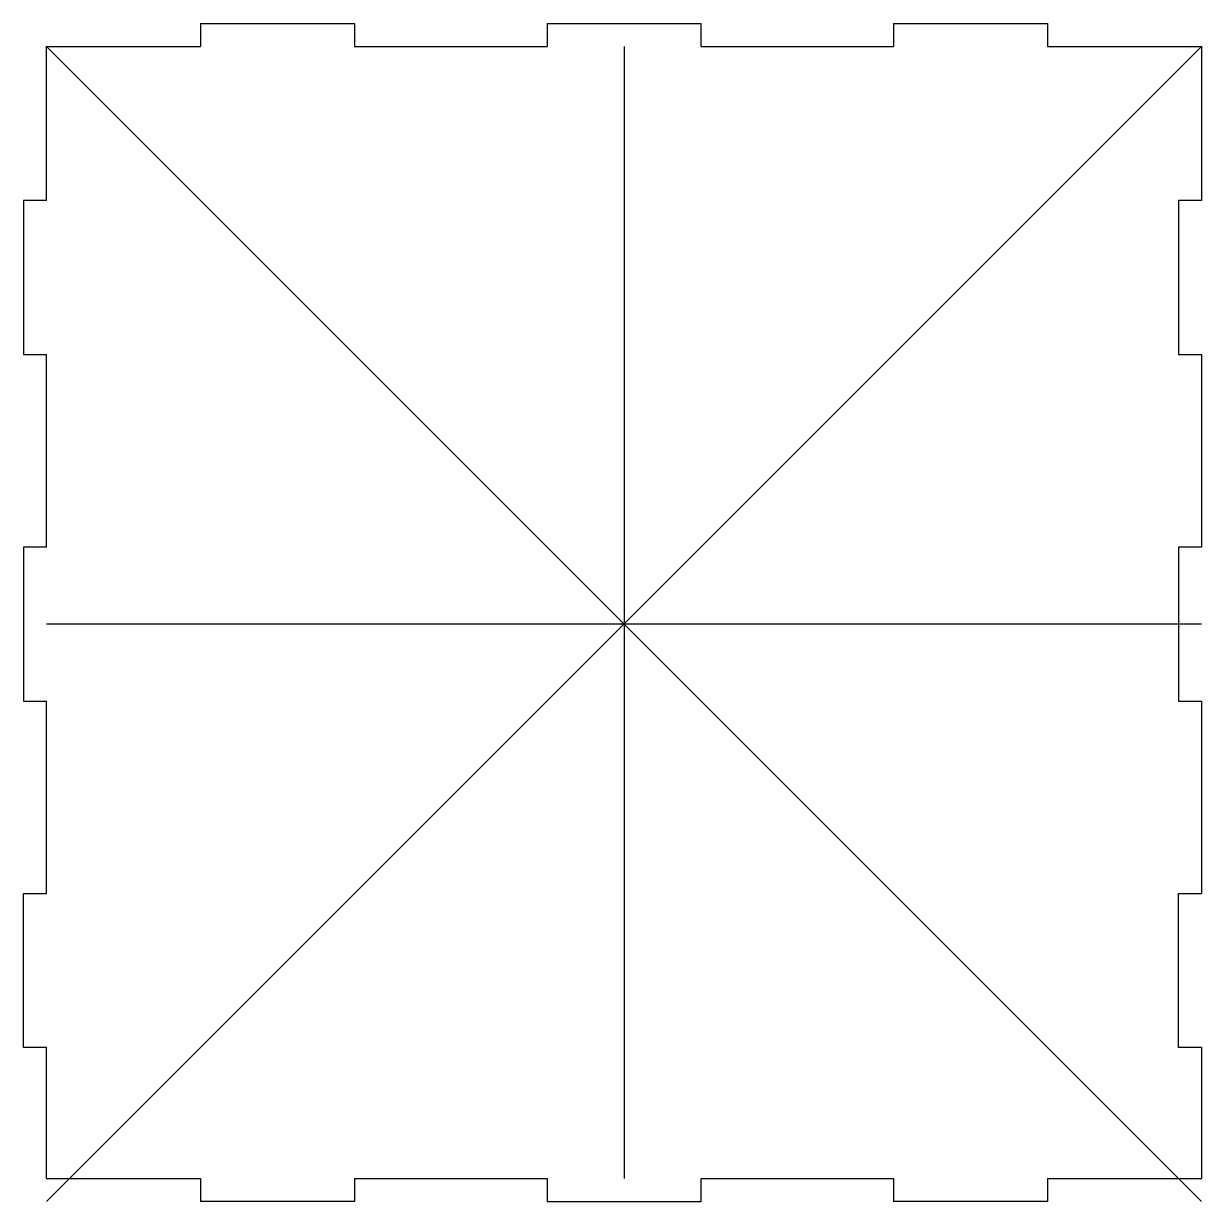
# Model space of a CAD drawing. Header units: millimetres. Extents: x -78 to 75, y 0 to 153.
import ezdxf

# ---------------------------------------------------------------- set-up
doc = ezdxf.new("R2010")
doc.units = ezdxf.units.MM
doc.layers.get('0').update_dxf_attribs({"linetype": 'CONTINUOUS'})

msp = doc.modelspace()

# ---------------------------------------------------------------- linework, layer by layer
for p, q in [((-55, 153), (-55, 150)), ((-55, 153), (-35, 153)), ((-35, 153), (-35, 150)), ((-10, 153), (-10, 150)), ((-10, 153), (10, 153)), ((10, 150), (10, 153)), ((35, 153), (35, 150)), ((35, 153), (55, 153)), ((55, 153), (55, 150)), ((75, 0), (-75, 150)), ((-75, 0), (75, 150)), ((-75, 150), (-55, 150)), ((-75, 130), (-75, 150)), ((-35, 150), (-10, 150)), ((0, 150), (0, 3)), ((10, 150), (35, 150)), ((55, 150), (75, 150)), ((75, 150), (75, 130)), ((-75, 130), (-78, 130)), ((-78, 130), (-78, 110)), ((75, 130), (72, 130)), ((72, 130), (72, 110)), ((-78, 110), (-75, 110)), ((-75, 85), (-75, 110)), ((72, 110), (75, 110)), ((75, 110), (75, 85)), ((-75, 85), (-78, 85)), ((-78, 85), (-78, 65)), ((75, 85), (72, 85)), ((72, 85), (72, 65)), ((75, 75), (-75, 75)), ((-78, 65), (-75, 65)), ((-75, 40), (-75, 65)), ((72, 65), (75, 65)), ((75, 65), (75, 40)), ((-78, 20), (-78, 40)), ((-78, 40), (-75, 40)), ((72, 40), (75, 40)), ((72, 20), (72, 40)), ((-75, 20), (-78, 20)), ((-75, 3), (-75, 20)), ((75, 20), (72, 20)), ((75, 20), (75, 3)), ((-75, 3), (-55, 3)), ((-55, 3), (-55, 0)), ((-35, 3), (-35, 0)), ((-35, 3), (-10, 3)), ((-10, 3), (-10, 0)), ((10, 0), (10, 3)), ((10, 3), (35, 3)), ((35, 3), (35, 0)), ((55, 3), (55, 0)), ((55, 3), (75, 3)), ((-35, 0), (-55, 0)), ((-10, 0), (10, 0)), ((55, 0), (35, 0))]:
    msp.add_line(p, q)

doc.saveas('drawing.dxf')
